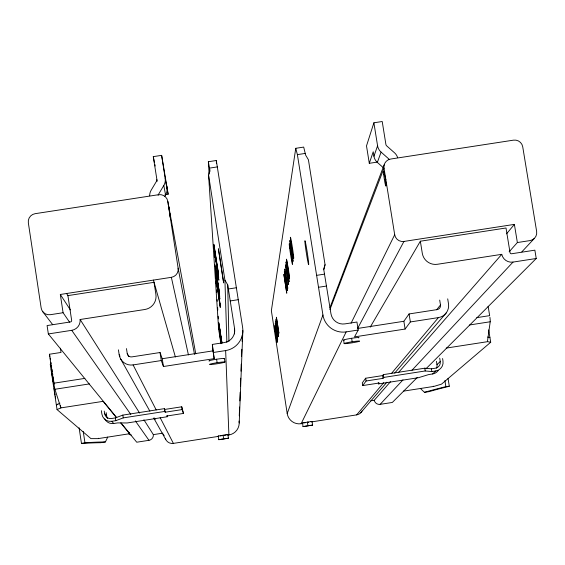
<?xml version="1.0" encoding="UTF-8"?>
<svg xmlns="http://www.w3.org/2000/svg" width="565" height="565" viewBox="0 0 565 565"><rect width="100%" height="100%" fill="white"/><g stroke="black" fill="none" stroke-linecap="round" stroke-linejoin="round"><path stroke-width="0.85" d="M234.567 333.936L234.588 328.668L227.716 284.866L224.927 280.148L208.577 175.122L209.799 169.818L208.351 161.724L216.303 160.502L242.625 327.418A20.333 20.269 -3.4 0 1 225.647 350.575L228.903 434.965L227.9 435.121M239.27 415.805L239.602 407.054M239.835 400.924L240.167 392.174M240.4 386.05L240.697 378.176M240.965 371.177L241.227 364.171M241.523 356.296L241.792 349.297M242.088 341.422L242.321 335.299M239.214 422.959L242.865 330.589M489.897 317.212A6.017 0.586 81.1 0 1 490.208 321.768L487.425 341.592L490.71 342.263L488.668 329.882M447.706 298.857L448.497 303.744A12.197 12.119 30.9 0 1 438.412 317.601L410.352 321.951L405.112 329.049L354.509 336.895L358.203 330.031L356.932 322.022L344.897 323.886A12.19 12.14 21.9 0 1 330.956 313.745L323.837 270.021L325.045 264.688L308.419 159.782L305.63 155.1L303.695 147.084L295.756 148.305L271.362 310.694L287.204 413.566A12.183 12.162 35 0 0 301.124 423.722L302.127 423.566M220.908 343.661L218.613 328.901L218.98 327.305M323.498 269.717L325.045 264.688M397.647 157.684A10.792 10.7 16.7 0 0 394.49 152.776L386.665 145.855A2.345 2.324 16.1 0 1 385.909 144.478L382.215 121.517L373.889 122.796L366.501 145.904L369.291 163.32L377.18 162.106M369.291 163.32L373.225 151.759L373.945 156.244A10.516 10.424 16.2 0 0 377.349 162.416L383.07 167.48M373.945 156.244L377.575 145.763L373.889 122.796M377.349 162.416L381.071 152.098A10.784 10.686 16.1 0 1 377.575 145.763M287.204 413.566L322.926 314.988L297.381 154.626L295.756 148.305M329.967 307.586L384.299 164.436M329.953 309.514L384.009 168.151A8.051 7.988 17.4 0 1 390.69 159.033L513.5 140.155A8.051 7.966 24.7 0 1 522.731 146.822L536.644 231.438A8.072 7.995 30.3 0 1 529.998 240.591L517.363 242.547L509.157 251.764M301.124 423.722L346.168 331.895L358.203 330.031M351.049 323.244L394.695 234.736L384.009 168.151M50.236 364.248L57.044 409.576L60.773 407.916L60.455 405.324M357.525 328.604L403.933 241.439L514.39 224.39L517.363 242.547M370.188 327.199L420.346 241.22L506.007 227.992L510.033 252.576A1.413 1.405 30.8 0 0 511.65 253.756L534.864 250.168L536.234 258.495L425.954 368.804M157.162 181.266L153.285 156.632L161.639 155.354L165.192 178.378A10.806 10.728 -6.6 0 1 163.808 185.475L158.461 194.431A2.352 2.331 -6.5 0 0 158.151 195.335M164.712 196.422L165.58 194.967A10.537 10.46 -6.7 0 0 166.929 188.053L166.237 183.561L168.144 194.233L164.98 194.72M57.044 409.576L90.951 438.631L98.042 438.631L129.618 433.715L129.526 432.5M405.112 329.049L403.862 321.28L409.067 313.949L437.126 309.599A4.068 4.04 30.9 0 0 440.488 304.98L439.697 300.093M439.704 358.132L440.248 361.487A5.897 5.862 37.4 0 1 435.375 368.196L431.399 368.818L424.767 368.196L383.352 374.63L382.576 375.598L365.654 378.232L362.306 382.872L362.73 385.57L379.221 383.006L378.486 383.91L378.275 382.569M362.73 385.57L366.099 380.994L383.014 378.366L383.797 377.413L425.212 370.972L431.844 371.565L435.82 370.951A8.687 8.637 37.4 0 0 442.995 361.063L442.593 358.542M436.604 309.79L440.488 304.98M506.508 233.846L514.39 224.39M311.562 421.893L356.642 414.88L383.706 382.682M391.545 373.359L438.412 317.601M360.668 412.838L386.912 382.187M394.702 373.091L446.35 312.77M370.781 400.811L374.242 400.274L390.472 381.7M398.586 372.413L501.762 254.335A9.902 9.817 30.8 0 0 513.013 262.089L536.234 258.495M521.806 251.898L534.419 238.359M374.242 400.274A5.191 5.17 40.3 0 0 380.132 404.349L402.979 379.892M411.998 370.237L513.013 262.089M417.231 377.526L392.315 402.457L380.132 404.349M436.427 368.175A5.805 5.77 37.7 0 0 436.978 364.644L440.248 361.487M378.486 383.91L418.439 377.702L428.708 374.567L432.62 373.959L435.82 370.951M489.911 337.517L487.602 337.051M490.71 342.263L441.548 384.122L434.005 386.389L403.424 391.142M218.231 436.053L227.85 434.52L228.472 438.172L218.853 439.704L218.231 436.053L218.768 436.06M218.789 439.683L228.472 438.172M227.907 434.549L226.989 434.81M302.395 422.952L312.021 421.426L312.629 425.078L303.002 426.603L302.593 422.987M303.002 426.603L312.629 425.078M59.918 403.149L56.323 404.787L57.99 404.547M104.25 411.087L104.631 413.615A5.911 5.89 -36.5 0 0 111.354 418.538L115.352 417.916L122.831 415.098L164.408 408.643L165.199 412.21L182.17 409.576L183.484 413.425L166.943 415.995L167.282 416.73L127.174 422.966L117.647 422.902L113.713 423.517A8.574 8.546 -36.9 0 1 104.772 418.926M101.354 410.67L101.87 414.046A8.715 8.68 -36.5 0 0 111.778 421.299L115.776 420.678L123.255 417.888L164.839 411.426L165.199 412.21M448.045 378.423L449.302 386.199L448.674 386.432A284.838 12.543 -9.3 0 0 429.11 391.637L424.499 392.322A348.28 119.349 -1.3 0 1 420.431 388.445M311.061 421.73L312.064 421.448M225.922 435.022L223.846 435.382M79.1 427.776L81.466 443.405L84.948 442.776A291.978 12.903 -8.5 0 1 105.38 441.95A351.578 121.637 -15.7 0 0 107.703 437.07M307.861 422.309L308.603 422.189M105.38 441.95L100.725 442.706A287.218 12.691 -8.5 0 0 82.031 443.454L81.466 443.405M63.082 312.728L60.328 294.471L171.364 277.33A8.087 8.044 -9.1 0 0 178.13 268.149L167.819 201.394A8.072 8.016 -6.9 0 0 158.624 194.699L35.136 213.676A8.087 8.016 -18.7 0 0 28.342 222.836L41.153 307.953A8.108 8.051 -24.9 0 0 50.363 314.691L63.082 312.728L69.544 322.128M228.359 288.99L236.375 287.747M316.485 275.374L324.494 274.138M48.343 333.943L71.727 330.327A9.937 9.88 -24.9 0 0 80.124 319.5L144.838 309.5A13.228 13.157 -15 0 0 155.905 294.464L154.04 282.323L67.913 295.615L71.649 320.334A1.42 1.413 -24.9 0 1 70.456 321.944L47.079 325.56L48.343 333.943L116.729 417.697M501.762 254.335L437.402 264.279A13.2 13.101 25.9 0 1 422.295 253.318L420.346 241.22M230.266 300.926L238.296 299.683M318.54 287.274L326.563 286.038M84.877 378.388L53.767 383.211L49.409 354.248L61.034 352.454L60.391 348.195M234.588 328.668A12.204 12.162 -3.4 0 1 224.397 342.552L212.334 344.424L214.177 358.648L163.433 366.516L162.233 358.726L160.043 352.525L131.864 356.889A4.075 4.061 -23.7 0 1 127.231 353.499L126.475 348.591M162.233 358.726L212.977 350.865L212.334 344.424M357.638 328.449L403.862 321.28M118.424 349.841L119.173 354.742A12.225 12.176 -23.7 0 0 133.093 364.919L161.272 360.548L163.433 366.516M213.577 352.447L225.647 350.575M476.775 317.643L489.657 315.644L488.146 306.322M54.014 384.786L54.918 389.264L89.425 383.91M469.621 324.96L490.208 321.768M60.773 407.916L103.134 401.341L116.376 417.528M446.244 348.082L487.496 341.684M164.775 409.434L181.746 406.8L183.484 413.425M121.178 423.15L136.744 442.218L148.969 440.312A5.198 5.184 -40.9 0 0 153.348 434.626L162.904 433.143M165.284 438.405A7.338 7.317 -41.1 0 0 173.377 443.398L218.549 436.371M209.53 168.116L217.525 166.894M297.381 154.626L305.361 153.405M384.391 179.614L385.937 179.373M305.623 422.648L303.73 422.895M221.593 435.728L220.244 435.905M424.499 392.322A289.562 12.755 -9.3 0 1 445.87 386.651L449.302 386.199M131.235 434.972L129.526 434.563L128.806 433.694M381.071 152.098L388.889 159.019A2.345 2.324 16.7 0 1 389.306 159.507M49.409 354.248L49.995 356.324M104.631 413.615L106.679 415.953A5.82 5.798 -36.9 0 0 107.703 418.46M111.778 421.299L113.713 423.517M120.79 422.924L129.618 433.715M42.573 311.442L52.715 324.691M71.727 330.327L130.798 414.435M135.339 420.904L148.969 440.312M60.328 294.471L70.378 309.917M80.124 319.5L139.647 413.086M143.905 419.774L153.348 434.626M66.592 293.503L67.991 295.742M120.331 358.372L149.873 411.158M153.729 418.043L165.714 439.464M119.173 354.742L120.034 356.289M154.309 418.001L155.163 419.541M163.306 434.195L164.161 435.742M127.231 353.499L128.834 356.635M133.093 364.919L156.187 409.915M160.142 417.62L173.377 443.398M54.918 389.264L60.829 407.803M153.405 280.106L175.397 356.995M171.364 277.33L188.435 354.933M219.34 330.949L221.233 342.687M153.285 156.632L154.471 162.614M154.817 164.323L155.156 166.032M178.13 268.149L194.508 354.382M163.808 185.475L165.58 194.967M167.819 201.394L195.78 353.902M165.192 178.378L166.929 188.053M161.639 155.354L168.144 194.233M488.457 331.224L488.718 332.87M221.84 342.651L218.817 322.841L221.96 342.715M444.895 380.598L445.87 386.651M436.448 361.339L436.978 364.644M431.399 368.818L431.844 371.565M424.767 368.196L425.212 370.972M409.067 313.949L410.352 321.951M221.727 343.075L219.058 326.471L221.402 342.786M383.352 374.63L383.797 377.413M382.576 375.598L383.014 378.366M365.654 378.232L366.099 380.994M351.628 338.287L352.186 341.769M343.591 340.066L344.142 343.541M221.593 343.315L221.085 340.109M307.346 421.977L307.918 425.607M216.141 261.779L214.319 250.853L218.846 280.219L214.121 247.703L218.535 274.449L218.267 272.104L213.923 244.483L218.69 277.359L216.854 266.313M217.165 279.209L215.449 268.841L219.707 296.491L217.843 283.545M217.32 281.871L215.618 271.588L219.841 298.97L217.991 286.158M217.709 288.383L215.872 275.798L220.166 305.114L218.365 292.635M217.857 290.933L216.211 280.953L220.286 307.445L218.5 295.085M220.35 333.237L218.945 324.67L221.748 343.407M224.934 362.024A7.839 0.523 -8.8 0 0 213.288 363.373A7.839 0.523 -8.8 0 0 213.33 364.277A7.839 0.523 -8.8 0 0 224.934 362.024L224.397 358.542A7.839 0.53 -8.8 0 0 215.392 359.411A7.839 0.53 -8.8 0 0 209.297 361.049M220.873 339.346L219.234 329.211L220.703 339.268M216.6 359.213L217.144 362.702M212.977 350.865L214.177 358.648M223.055 435.092L223.613 438.73M169.451 211.48L168.306 204.297L168.956 208.626M169.486 212.059L170.623 219.241L169.973 214.898M220.894 336.747L221.868 343.153M220.894 342.545L219.326 330.949M169.302 210.886L169.804 213.796M181.746 406.8L182.17 409.576M160.043 352.525L161.272 360.548M167.078 415.388L167.282 416.73M164.408 408.643L164.839 411.426M122.831 415.098L123.255 417.888M115.352 417.916L115.776 420.678M106.178 412.634L106.679 415.953M83.246 431.491L84.948 442.776M50.25 358.026L50.504 359.728M50.892 362.285L51.147 363.987M51.401 365.689L51.662 367.391M51.916 369.1L52.298 371.65M52.559 373.359L52.813 375.061M53.068 376.763L54.226 384.426M51.253 369.454L52.248 376.078M52.496 377.738L53.117 381.876M54.113 388.466L54.487 390.945M54.734 392.59L55.109 395.069M55.356 396.722L55.603 398.374M208.351 161.724L209.135 174.013M214.333 255.67L214.446 257.428M214.891 264.455L215.004 266.207M215.449 273.234L215.562 274.993M216.007 282.013L216.12 283.771M216.508 289.916L216.678 292.55M217.122 299.577L217.235 301.329M217.631 307.48L217.793 310.114M218.189 316.259L218.358 318.893M208.577 175.122L218.613 328.901M209.799 169.818L209.905 171.576M216.303 160.502L216.416 163.144M224.927 280.148L226.883 342.348M227.716 284.866L228.952 341.317M224.305 358.641A7.839 0.53 -8.8 0 1 224.023 358.768M239.073 421.052A12.183 12.176 -24.8 0 1 228.903 434.965M98.564 438.235A4.81 1.427 80.5 0 1 98.402 438.447M156.837 179.663A2.352 2.331 -6.6 0 1 156.533 181.203L151.187 190.158A10.813 10.735 -6.5 0 0 149.676 195.794M438.179 370.562A8.553 8.503 37.7 0 1 432.62 373.959M344.297 340.201A7.832 0.53 -9 0 1 351.02 338.379A7.832 0.53 -9 0 1 358.57 337.905M346.168 331.895A20.319 20.234 21.9 0 1 322.926 314.988M362.01 410.988A7.324 7.303 40.7 0 1 356.642 414.88M403.933 241.439A8.072 8.016 21.9 0 1 394.695 234.736M433.56 386.333A4.803 1.589 81.8 0 1 433.32 386.185M274.625 327.333L277.027 342.609L274.661 327.333M274.936 325.588L277.344 340.978L274.936 325.588M275.247 323.816L277.676 339.318L275.275 323.816M275.734 321.012L278.199 336.691L275.734 321.012M276.059 319.169L278.538 334.974L276.087 319.161M276.384 317.297L278.884 333.223L276.419 317.297M283.87 274.484L286.766 293.207L283.913 274.456M284.329 271.857L287.253 290.749L284.372 271.829M284.795 269.18L287.747 288.249L284.795 269.18M285.544 264.921L288.538 284.266L285.544 264.921M286.031 262.111L289.054 281.638L286.031 262.111M286.533 259.25L289.584 278.969L288.503 269.667L286.533 259.25M218.429 248.904L223.641 282.797L218.429 248.904M215.272 266.044L219.573 293.955L215.272 266.044M305.361 246.043A12.148 0.487 81.2 0 0 308.596 264.611A12.148 0.487 81.2 0 0 306.392 247.223A12.148 0.487 81.2 0 0 305.361 246.043M290.834 241.968A10.742 0.381 81.2 0 0 293.659 258.375A10.742 0.381 81.2 0 0 291.653 242.971A10.742 0.381 81.2 0 0 290.834 241.968M290.255 245.203A10.636 0.374 81.2 0 0 293.051 261.447A10.636 0.374 81.2 0 0 291.067 246.213A10.636 0.374 81.2 0 0 290.255 245.203M289.69 248.374A10.523 0.367 81.2 0 0 292.458 264.462A10.523 0.367 81.2 0 0 290.488 249.391A10.523 0.367 81.2 0 0 289.69 248.374M347.722 343.435A7.832 0.516 -9 0 0 359.601 341.14A7.832 0.516 -9 0 0 348.294 342.439A7.832 0.516 -9 0 0 347.722 343.435M383.727 174.719A7.557 0.523 81.4 0 0 385.881 186.111A7.557 0.523 81.4 0 0 384.701 175.108A7.557 0.523 81.4 0 0 383.727 174.719"/></g></svg>
